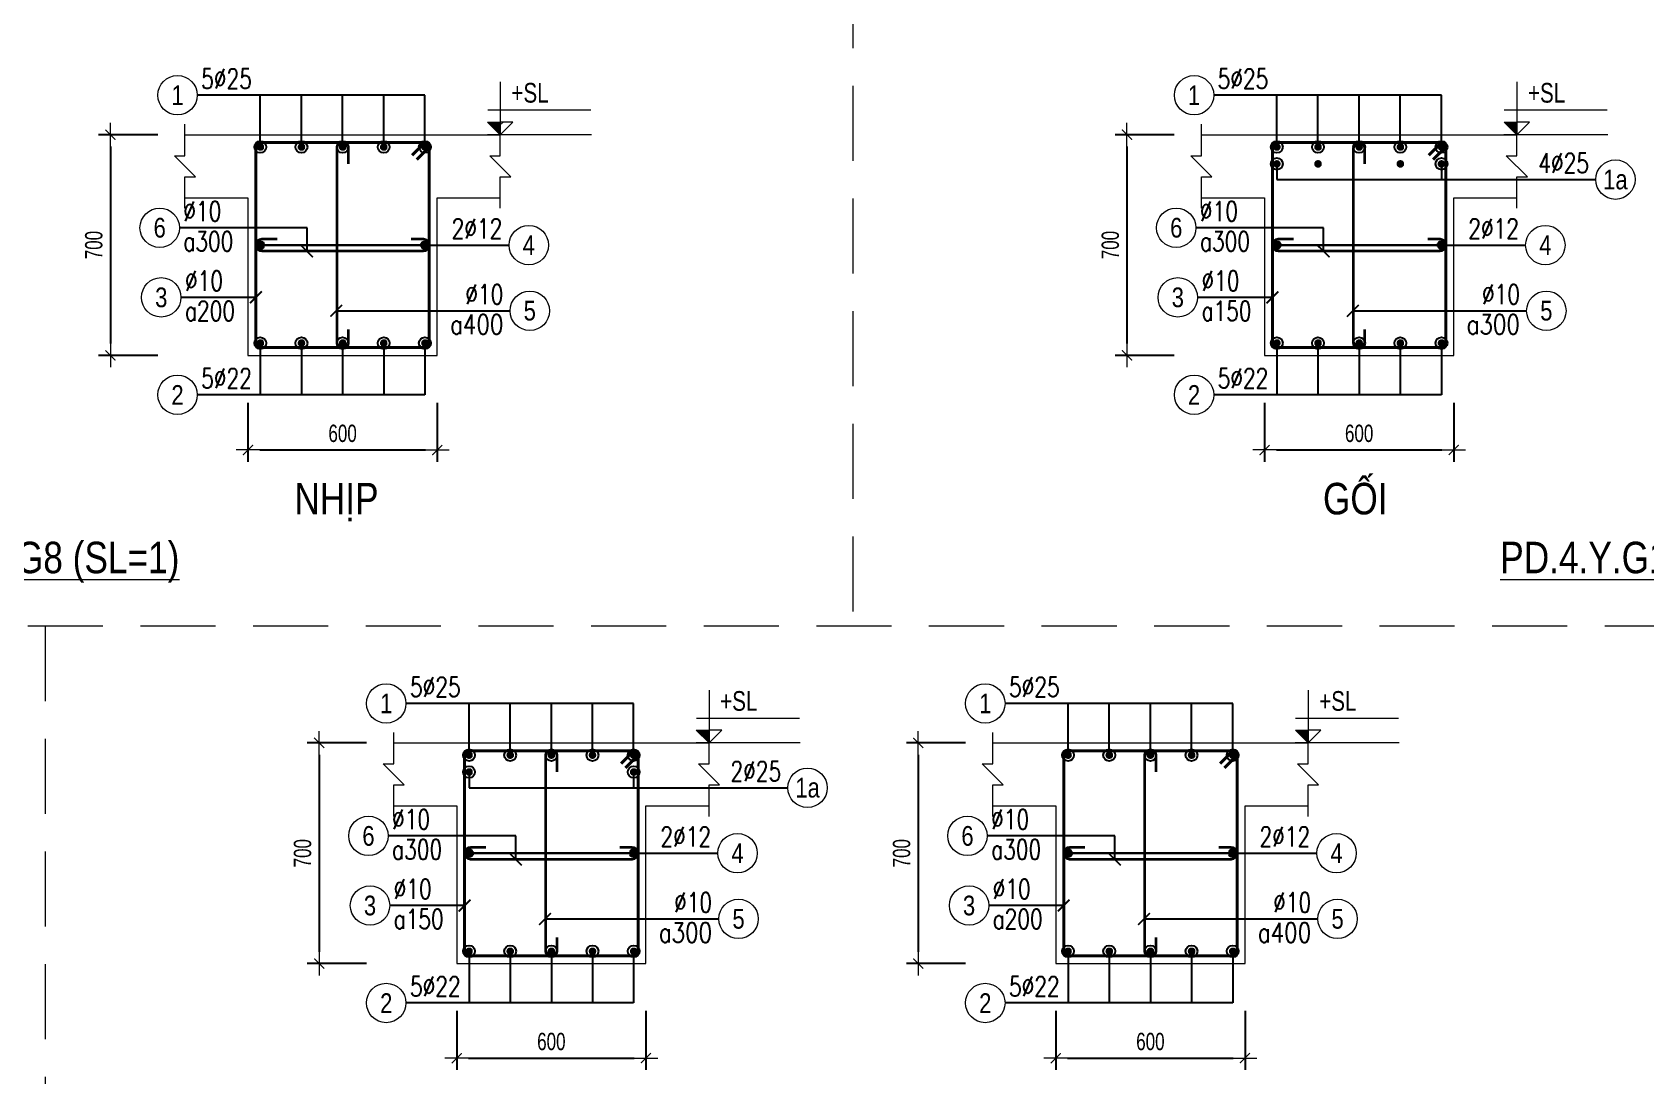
# Model space of a CAD drawing. Header units: millimetres. Extents: x 0 to 264070, y -218202 to 27271.
# Drawn here: x 235320 to 240436, y -215628 to -212318 of the extents above; entities that cross this region are included whole.
import ezdxf
from ezdxf.enums import TextEntityAlignment as Align

# ---------------------------------------------------------------- set-up
doc = ezdxf.new("R2010")
doc.units = ezdxf.units.MM
doc.header["$PDMODE"] = 3
doc.linetypes.add('HIDDEN2', pattern=[4.762499999999999, 3.175, -1.5875])
doc.layers.get('0').update_dxf_attribs({"lineweight": 20})
doc.layers.get('Defpoints').update_dxf_attribs({"color": 151, "lineweight": 9})
for name, color, linetype, lineweight in [('NDC_S_ANNO', 7, 'Continuous', 20), ('NDC_S_CONTINUOUS', 3, 'Continuous', 20), ('NDC_S_DIM', 1, 'Continuous', 15), ('NDC_S_HIDDEN', 8, 'HIDDEN2', 13), ('NDC_S_REBAR', 4, 'Continuous', 35), ('NDC_S_STIRRUP', 4, 'Continuous', 40), ('NDC_S_TEXT SYMBOL', 7, 'Continuous', 20), ('NDC_S_THIN LINE', 8, 'Continuous', 9), ('NDC_S_VN TEXT', 7, 'Continuous', 20)]:
    doc.layers.add(name, color=color, linetype=linetype, lineweight=lineweight)
doc.styles.add('ARIAL', font='arial.ttf', dxfattribs={"width": 0.8})
doc.styles.add('NDC_ANNO', font='', dxfattribs={"width": 0.8})
doc.styles.add('NDC_DIM', font='', dxfattribs={"width": 0.75})
doc.styles.add('NDC_EN TXT', font='romans.shx', dxfattribs={"width": 0.8})
doc.styles.get('NDC_ANNO').set_extended_font_data('Dotum')
doc.styles.get('NDC_DIM').set_extended_font_data('Dotum')
doc.dimstyles.new('NDC_dim_25', dxfattribs={"dimscale": 25, "dimtxt": 2.2, "dimasz": 1.5, "dimexe": 1.5, "dimexo": 2.5, "dimgap": 1, "dimtad": 1, "dimdec": 0, "dimzin": 0, "dimdsep": 46, "dimtxsty": 'NDC_DIM', "dimblk": 'DIMMARK', "dimcen": 0.09, "dimdle": 1.2, "dimclrd": 1, "dimclre": 1, "dimclrt": 3, "dimadec": 0, "dimazin": 0, "dimtfac": 1, "dimtdec": 0, "dimtix": 1, "dimtofl": 0, "dimtmove": 0, "dimatfit": 3, "dimfxl": 6, "dimfxlon": 1, "dimtolj": 1, "dimtzin": 0, "dimarcsym": 0})

# ---------------------------------------------------------------- blocks, each defined once
blk = doc.blocks.new('kata_block_TD')
at = {"color": 6, "linetype": 'ByBlock', "lineweight": -2, "style": 'ARIAL', "width": 0.8}
blk.add_attdef('SECTDET2', text='', height=5, dxfattribs=at).set_placement((0, 7.970649532882817), align=Align.CENTER)
at = {"color": 0, "linetype": 'ByBlock', "lineweight": -2, "style": 'ARIAL', "width": 0.8}
blk.add_attdef('SECTDET1', text='', height=5, dxfattribs=at).set_placement((0, 1.470649532882817), align=Align.CENTER)
at = {"color": 3, "lineweight": 25, "style": 'ARIAL', "width": 0.8}
blk.add_attdef('SSCALE', text='', height=2.5, dxfattribs=at).set_placement((0, -3.998868953555331), align=Align.CENTER)
blk = doc.blocks.new('kata_block_CT')
at = {"layer": 'NDC_S_ANNO'}
blk.add_hatch(color=3, dxfattribs=at).paths.add_polyline_path([(0, 1.596954857557648), (-1.612010908633238, 1.596954857557648), (0, 0)])
at = {"layer": 'NDC_S_ANNO', "ltscale": 50}
h = blk.add_hatch(dxfattribs=at)
h.set_pattern_fill('ANSI31', color=256, scale=1.406250541793835, style=0)
h.set_pattern_definition([(45.00000000000001, (0, 5.456968210637569e-12), (-3.157122508925224, 3.157122508925225), [])])
h.paths.add_polyline_path([(0, 1.596954857557648), (0, 0), (1.612010908924276, 1.596954857557648)])
for p, q in [((-1.592704896858777, 3.140833880479477), (11.46947077315417, 3.140833880479477)), ((11.56125648126181, 5.456968210637569e-12), (-1.63869572513795, 5.456968210637569e-12))]:
    blk.add_line(p, q, dxfattribs=at)
for points in [[(0, 6.69495074864426), (0, 0)], [(0, 0), (-1.612010908924276, 1.596954857557648), (0, 1.596954857557648)], [(0, 0), (1.612010908924276, 1.596954857557648), (0, 1.596954857557648)]]:
    blk.add_lwpolyline(points, dxfattribs=at)
at = {"layer": 'NDC_S_ANNO', "color": 8, "ltscale": 50}
blk.add_lwpolyline([(0, 0), (-1.612010908633238, 1.596954857557648), (0, 1.596954857557648)], dxfattribs=at)
at = {"layer": 'NDC_S_TEXT SYMBOL', "color": 3, "style": 'NDC_ANNO', "width": 0.8}
blk.add_attdef('CT', (1.409564409346785, 4.068271311703938), '', height=2.5, dxfattribs=at)
blk = doc.blocks.new('DIMMARK')
at = {"layer": 'NDC_S_DIM', "color": 1}
blk.add_line((-1.5, 0), (1, 0), dxfattribs=at)
at = {"layer": 'NDC_S_DIM', "color": 2, "const_width": 0.1}
blk.add_lwpolyline([(-0.4242640687119285, -0.4242640687119285), (0.4242640687119285, 0.4242640687119285)], dxfattribs=at)
blk = doc.blocks.new('*D814')
at = {"layer": 'Defpoints', "color": 0, "transparency": 16777216}
for p in [(236003.9822049919, -213343.2174690384), (236603.9822049919, -213343.2174690384), (236603.9822049919, -213643.2174690384)]:
    blk.add_point(p, dxfattribs=at)
at = {"layer": 'NDC_S_DIM', "color": 1, "lineweight": -2, "transparency": 16777216}
for p, q in [((236003.9822049919, -213493.2174690384), (236003.9822049919, -213680.7174690384)), ((236603.9822049919, -213493.2174690384), (236603.9822049919, -213680.7174690384)), ((236041.4822049919, -213643.2174690384), (236566.4822049919, -213643.2174690384))]:
    blk.add_line(p, q, dxfattribs=at)
at = {"layer": 'NDC_S_DIM', "color": 1, "lineweight": -2, "transparency": 16777216, "xscale": 37.5, "yscale": 37.5, "zscale": 37.5, "rotation": 180}
blk.add_blockref('DIMMARK', (236003.9822049919, -213643.2174690384), dxfattribs=at)
at = {"layer": 'NDC_S_DIM', "color": 1, "lineweight": -2, "transparency": 16777216, "xscale": 37.5, "yscale": 37.5, "zscale": 37.5}
blk.add_blockref('DIMMARK', (236603.9822049919, -213643.2174690384), dxfattribs=at)
at = {"layer": 'NDC_S_DIM', "color": 3, "transparency": 16777216, "insert": (236303.9822049919, -213590.7174690384), "char_height": 55.00000000000001, "attachment_point": 5, "style": 'NDC_DIM'}
blk.add_mtext('\\A1;600', dxfattribs=at)
blk = doc.blocks.new('*D815')
at = {"layer": 'Defpoints', "color": 0, "transparency": 16777216}
for p in [(236073.6553295362, -212643.2174690384), (235567.6553295362, -213343.2174690384), (236073.6553295362, -213343.2174690384)]:
    blk.add_point(p, dxfattribs=at)
at = {"layer": 'NDC_S_DIM', "color": 1, "lineweight": -2, "transparency": 16777216}
for p, q in [((235717.6553295362, -212643.2174690384), (235530.1553295362, -212643.2174690384)), ((235567.6553295362, -212680.7174690384), (235567.6553295362, -213305.7174690384)), ((235717.6553295362, -213343.2174690384), (235530.1553295362, -213343.2174690384))]:
    blk.add_line(p, q, dxfattribs=at)
at = {"layer": 'NDC_S_DIM', "color": 1, "lineweight": -2, "transparency": 16777216, "xscale": 37.5, "yscale": 37.5, "zscale": 37.5}
for p, rotation in [((235567.6553295362, -212643.2174690384), 90), ((235567.6553295362, -213343.2174690384), 270)]:
    blk.add_blockref('DIMMARK', p, dxfattribs=dict(at, rotation=rotation))
at = {"layer": 'NDC_S_DIM', "color": 3, "transparency": 16777216, "insert": (235515.1553295362, -212993.2174690383), "char_height": 55.00000000000001, "attachment_point": 5, "rotation": 90, "style": 'NDC_DIM'}
blk.add_mtext('\\A1;700', dxfattribs=at)
blk = doc.blocks.new('kata_block_THEP')
at = {"layer": 'NDC_S_REBAR', "color": 0}
for p, q in [((-0.5, 0), (0.5, 0)), ((-0.3535533905960619, 0.353553390592424), (0.3535533905960619, -0.353553390592424)), ((0.3535533905960619, 0.353553390592424), (-0.3535533905960619, -0.353553390592424)), ((0, 0.5), (0, -0.5))]:
    blk.add_line(p, q, dxfattribs=at)
at = {"layer": 'NDC_S_REBAR', "color": 0, "const_width": 0.08333333333333334}
blk.add_lwpolyline([(-0.5, -1.818989403545856e-12, 1), (0.5000000000145519, -1.818989403545856e-12, 1), (-0.5, -1.818989403545856e-12, 1)], format="xyb", dxfattribs=at)
blk = doc.blocks.new('*U241')
blk.add_circle((-2.5, 0), 2.5)
at = {"layer": 'NDC_S_VN TEXT', "color": 3, "style": 'NDC_EN TXT', "width": 0.75}
for tag, p in [('DK1', (0.5, 0.8455043070534884)), ('KC1', (0.5, -2.972544307831413))]:
    blk.add_attdef(tag, p, '', height=2.5, dxfattribs=at)
at = {"layer": 'NDC_S_VN TEXT', "color": 7, "style": 'ARIAL', "width": 0.8}
blk.add_attdef('SH2', text='', height=2.5, dxfattribs=at).set_placement((-2.5, 0), align=Align.MIDDLE)
blk = doc.blocks.new('*U239')
blk.add_circle((2.5, 0), 2.5)
at = {"layer": 'NDC_S_VN TEXT', "color": 3, "style": 'NDC_EN TXT', "width": 0.75}
blk.add_attdef('DK2', text='', height=2.5, dxfattribs=at).set_placement((-0.85, 0.8455043070534884), align=Align.RIGHT)
at = {"layer": 'NDC_S_VN TEXT', "color": 7, "style": 'ARIAL', "width": 0.8}
blk.add_attdef('SH3', text='', height=2.5, dxfattribs=at).set_placement((2.5, 0), align=Align.MIDDLE)
blk = doc.blocks.new('*U321')
blk.add_circle((2.5, 0), 2.5)
at = {"layer": 'NDC_S_VN TEXT', "color": 3, "style": 'NDC_EN TXT'}
for tag, width, p in [('DK2', 0.75, (-0.85, 0.8455043070534884)), ('KC2', 0.8, (-0.85, -2.972544307831413))]:
    blk.add_attdef(tag, text='', height=2.5, dxfattribs=dict(at, width=width)).set_placement(p, align=Align.RIGHT)
at = {"layer": 'NDC_S_VN TEXT', "color": 7, "style": 'ARIAL', "width": 0.8}
blk.add_attdef('SH3', text='', height=2.5, dxfattribs=at).set_placement((2.5, 0), align=Align.MIDDLE)
blk = doc.blocks.new('*U240')
blk.add_circle((-2.5, 0), 2.5)
at = {"layer": 'NDC_S_VN TEXT', "color": 3, "style": 'NDC_EN TXT', "width": 0.75}
blk.add_attdef('DK1', (0.5, 0.8455043070534884), '', height=2.5, dxfattribs=at)
at = {"layer": 'NDC_S_VN TEXT', "color": 7, "style": 'ARIAL', "width": 0.8}
blk.add_attdef('SH2', text='', height=2.5, dxfattribs=at).set_placement((-2.5, 0), align=Align.MIDDLE)
blk = doc.blocks.new('*D818')
at = {"layer": 'Defpoints', "color": 0, "transparency": 16777216}
for p in [(239297.1264095652, -212643.2174690384), (238791.1264095652, -213343.2174690384), (239297.1264095652, -213343.2174690384)]:
    blk.add_point(p, dxfattribs=at)
at = {"layer": 'NDC_S_DIM', "color": 1, "lineweight": -2, "transparency": 16777216}
for p, q in [((238941.1264095652, -212643.2174690384), (238753.6264095652, -212643.2174690384)), ((238791.1264095652, -212680.7174690384), (238791.1264095652, -213305.7174690384)), ((238941.1264095652, -213343.2174690384), (238753.6264095652, -213343.2174690384))]:
    blk.add_line(p, q, dxfattribs=at)
at = {"layer": 'NDC_S_DIM', "color": 1, "lineweight": -2, "transparency": 16777216, "xscale": 37.5, "yscale": 37.5, "zscale": 37.5}
for p, rotation in [((238791.1264095652, -212643.2174690384), 90), ((238791.1264095652, -213343.2174690384), 270)]:
    blk.add_blockref('DIMMARK', p, dxfattribs=dict(at, rotation=rotation))
at = {"layer": 'NDC_S_DIM', "color": 3, "transparency": 16777216, "insert": (238738.6264095652, -212993.2174690384), "char_height": 55.00000000000001, "attachment_point": 5, "rotation": 90, "style": 'NDC_DIM'}
blk.add_mtext('\\A1;700', dxfattribs=at)
blk = doc.blocks.new('*D819')
at = {"layer": 'Defpoints', "color": 0, "transparency": 16777216}
for p in [(239227.4532850209, -213343.2174690384), (239827.4532850209, -213343.2174690384), (239827.4532850209, -213643.2174690384)]:
    blk.add_point(p, dxfattribs=at)
at = {"layer": 'NDC_S_DIM', "color": 1, "lineweight": -2, "transparency": 16777216}
for p, q in [((239227.4532850209, -213493.2174690384), (239227.4532850209, -213680.7174690384)), ((239827.4532850209, -213493.2174690384), (239827.4532850209, -213680.7174690384)), ((239264.9532850209, -213643.2174690384), (239789.9532850209, -213643.2174690384))]:
    blk.add_line(p, q, dxfattribs=at)
at = {"layer": 'NDC_S_DIM', "color": 1, "lineweight": -2, "transparency": 16777216, "xscale": 37.5, "yscale": 37.5, "zscale": 37.5, "rotation": 180}
blk.add_blockref('DIMMARK', (239227.4532850209, -213643.2174690384), dxfattribs=at)
at = {"layer": 'NDC_S_DIM', "color": 1, "lineweight": -2, "transparency": 16777216, "xscale": 37.5, "yscale": 37.5, "zscale": 37.5}
blk.add_blockref('DIMMARK', (239827.4532850209, -213643.2174690384), dxfattribs=at)
at = {"layer": 'NDC_S_DIM', "color": 3, "transparency": 16777216, "insert": (239527.4532850209, -213590.7174690384), "char_height": 55.00000000000001, "attachment_point": 5, "style": 'NDC_DIM'}
blk.add_mtext('\\A1;600', dxfattribs=at)
blk = doc.blocks.new('*D828')
at = {"layer": 'Defpoints', "color": 0, "transparency": 16777216}
for p in [(238635.1662669047, -214572.0773442239), (238129.1662669047, -215272.0773442239), (238635.1662669047, -215272.0773442239)]:
    blk.add_point(p, dxfattribs=at)
at = {"layer": 'NDC_S_DIM', "color": 1, "lineweight": -2, "transparency": 16777216}
for p, q in [((238279.1662669047, -214572.0773442239), (238091.6662669047, -214572.0773442239)), ((238129.1662669047, -214609.5773442239), (238129.1662669047, -215234.5773442239)), ((238279.1662669047, -215272.0773442239), (238091.6662669047, -215272.0773442239))]:
    blk.add_line(p, q, dxfattribs=at)
at = {"layer": 'NDC_S_DIM', "color": 1, "lineweight": -2, "transparency": 16777216, "xscale": 37.5, "yscale": 37.5, "zscale": 37.5}
for p, rotation in [((238129.1662669047, -214572.0773442239), 90), ((238129.1662669047, -215272.0773442239), 270)]:
    blk.add_blockref('DIMMARK', p, dxfattribs=dict(at, rotation=rotation))
at = {"layer": 'NDC_S_DIM', "color": 3, "transparency": 16777216, "insert": (238076.6662669048, -214922.0773442238), "char_height": 55.00000000000001, "attachment_point": 5, "rotation": 90, "style": 'NDC_DIM'}
blk.add_mtext('\\A1;700', dxfattribs=at)
blk = doc.blocks.new('*D829')
at = {"layer": 'Defpoints', "color": 0, "transparency": 16777216}
for p in [(238565.4931423604, -215272.0773442239), (239165.4931423604, -215272.0773442239), (239165.4931423604, -215572.0773442239)]:
    blk.add_point(p, dxfattribs=at)
at = {"layer": 'NDC_S_DIM', "color": 1, "lineweight": -2, "transparency": 16777216}
for p, q in [((238565.4931423604, -215422.0773442239), (238565.4931423604, -215609.5773442239)), ((239165.4931423604, -215422.0773442239), (239165.4931423604, -215609.5773442239)), ((238602.9931423604, -215572.0773442239), (239127.9931423604, -215572.0773442239))]:
    blk.add_line(p, q, dxfattribs=at)
at = {"layer": 'NDC_S_DIM', "color": 1, "lineweight": -2, "transparency": 16777216, "xscale": 37.5, "yscale": 37.5, "zscale": 37.5, "rotation": 180}
blk.add_blockref('DIMMARK', (238565.4931423604, -215572.0773442239), dxfattribs=at)
at = {"layer": 'NDC_S_DIM', "color": 1, "lineweight": -2, "transparency": 16777216, "xscale": 37.5, "yscale": 37.5, "zscale": 37.5}
blk.add_blockref('DIMMARK', (239165.4931423604, -215572.0773442239), dxfattribs=at)
at = {"layer": 'NDC_S_DIM', "color": 3, "transparency": 16777216, "insert": (238865.4931423604, -215519.5773442239), "char_height": 55.00000000000001, "attachment_point": 5, "style": 'NDC_DIM'}
blk.add_mtext('\\A1;600', dxfattribs=at)
blk = doc.blocks.new('*D830')
at = {"layer": 'Defpoints', "color": 0, "transparency": 16777216}
for p in [(236735.6154721966, -214572.0773442239), (236229.6154721966, -215272.0773442239), (236735.6154721966, -215272.0773442239)]:
    blk.add_point(p, dxfattribs=at)
at = {"layer": 'NDC_S_DIM', "color": 1, "lineweight": -2, "transparency": 16777216}
for p, q in [((236379.6154721966, -214572.0773442239), (236192.1154721966, -214572.0773442239)), ((236229.6154721966, -214609.5773442239), (236229.6154721966, -215234.5773442239)), ((236379.6154721966, -215272.0773442239), (236192.1154721966, -215272.0773442239))]:
    blk.add_line(p, q, dxfattribs=at)
at = {"layer": 'NDC_S_DIM', "color": 1, "lineweight": -2, "transparency": 16777216, "xscale": 37.5, "yscale": 37.5, "zscale": 37.5}
for p, rotation in [((236229.6154721966, -214572.0773442239), 90), ((236229.6154721966, -215272.0773442239), 270)]:
    blk.add_blockref('DIMMARK', p, dxfattribs=dict(at, rotation=rotation))
at = {"layer": 'NDC_S_DIM', "color": 3, "transparency": 16777216, "insert": (236177.1154721967, -214922.0773442238), "char_height": 55.00000000000001, "attachment_point": 5, "rotation": 90, "style": 'NDC_DIM'}
blk.add_mtext('\\A1;700', dxfattribs=at)
blk = doc.blocks.new('*D831')
at = {"layer": 'Defpoints', "color": 0, "transparency": 16777216}
for p in [(236665.9423476523, -215272.0773442239), (237265.9423476523, -215272.0773442239), (237265.9423476523, -215572.0773442239)]:
    blk.add_point(p, dxfattribs=at)
at = {"layer": 'NDC_S_DIM', "color": 1, "lineweight": -2, "transparency": 16777216}
for p, q in [((236665.9423476523, -215422.0773442239), (236665.9423476523, -215609.5773442239)), ((237265.9423476523, -215422.0773442239), (237265.9423476523, -215609.5773442239)), ((236703.4423476523, -215572.0773442239), (237228.4423476523, -215572.0773442239))]:
    blk.add_line(p, q, dxfattribs=at)
at = {"layer": 'NDC_S_DIM', "color": 1, "lineweight": -2, "transparency": 16777216, "xscale": 37.5, "yscale": 37.5, "zscale": 37.5, "rotation": 180}
blk.add_blockref('DIMMARK', (236665.9423476523, -215572.0773442239), dxfattribs=at)
at = {"layer": 'NDC_S_DIM', "color": 1, "lineweight": -2, "transparency": 16777216, "xscale": 37.5, "yscale": 37.5, "zscale": 37.5}
blk.add_blockref('DIMMARK', (237265.9423476523, -215572.0773442239), dxfattribs=at)
at = {"layer": 'NDC_S_DIM', "color": 3, "transparency": 16777216, "insert": (236965.9423476523, -215519.5773442239), "char_height": 55.00000000000001, "attachment_point": 5, "style": 'NDC_DIM'}
blk.add_mtext('\\A1;600', dxfattribs=at)

msp = doc.modelspace()

# ---------------------------------------------------------------- linework, layer by layer
at = {"layer": 'NDC_S_CONTINUOUS'}
for points in [[(235803.9822049919, -212643.2174690384), (236003.9822049919, -212643.2174690384), (236003.9822049919, -212643.2174690384), (236603.9822049919, -212643.2174690384), (236603.9822049919, -212643.2174690384), (236803.9822049919, -212643.2174690384)], [(239027.4532850209, -212643.2174690384), (239227.4532850209, -212643.2174690384), (239227.4532850209, -212643.2174690384), (239827.4532850209, -212643.2174690384), (239827.4532850209, -212643.2174690384), (240027.4532850209, -212643.2174690384)], [(235803.9822049919, -212843.2174690384), (236003.9822049919, -212843.2174690384), (236003.9822049919, -213343.2174690384), (236603.9822049919, -213343.2174690384), (236603.9822049919, -212843.2174690384), (236803.9822049919, -212843.2174690384)], [(239027.4532850209, -212843.2174690384), (239227.4532850209, -212843.2174690384), (239227.4532850209, -213343.2174690384), (239827.4532850209, -213343.2174690384), (239827.4532850209, -212843.2174690384), (240027.4532850209, -212843.2174690384)], [(236465.9423476523, -214572.0773442239), (236665.9423476523, -214572.0773442239), (236665.9423476523, -214572.0773442239), (237265.9423476523, -214572.0773442239), (237265.9423476523, -214572.0773442239), (237465.9423476523, -214572.0773442239)], [(238365.4931423604, -214572.0773442239), (238565.4931423604, -214572.0773442239), (238565.4931423604, -214572.0773442239), (239165.4931423604, -214572.0773442239), (239165.4931423604, -214572.0773442239), (239365.4931423604, -214572.0773442239)], [(236465.9423476523, -214772.0773442239), (236665.9423476523, -214772.0773442239), (236665.9423476523, -215272.0773442239), (237265.9423476523, -215272.0773442239), (237265.9423476523, -214772.0773442239), (237465.9423476523, -214772.0773442239)], [(238365.4931423604, -214772.0773442239), (238565.4931423604, -214772.0773442239), (238565.4931423604, -215272.0773442239), (239165.4931423604, -215272.0773442239), (239165.4931423604, -214772.0773442239), (239365.4931423604, -214772.0773442239)]]:
    msp.add_lwpolyline(points, dxfattribs=at)
at = {"layer": 'NDC_S_DIM'}
for centre in [(239266.4532850209, -212735.7174690384), (239788.4532850209, -212735.7174690384), (236704.9423476523, -214664.5773442239), (237226.9423476523, -214664.5773442239)]:
    msp.add_circle(centre, 18.82654195789014, dxfattribs=at)
at = {"layer": 'NDC_S_HIDDEN', "ltscale": 75}
for p, q in [((237921.9401738237, -208202.0456222794), (237921.9401738237, -214202.0456222725)), ((243044.9620485608, -214202.0456222725), (225114.385486981, -214202.0456222724)), ((235360.4292364552, -214202.0456222725), (235360.4292364552, -218202.045622268))]:
    msp.add_line(p, q, dxfattribs=at)
at = {"layer": 'NDC_S_REBAR'}
for points in [[(236322.352247086, -212735.5621589717), (236322.352247086, -212686.6489891619, 0.9999999999999999), (236285.4882470859, -212686.6489891619), (236285.4882470859, -213299.7854690383, 0.9999999999999999), (236322.352247086, -213299.7854690383), (236322.352247086, -213260.5285780295, -0.414213562)], [(239545.823327115, -212735.5621589717), (239545.823327115, -212686.6489891619, 0.9999999999999999), (239508.9593271149, -212686.6489891619), (239508.9593271149, -213299.7854690384, 0.9999999999999999), (239545.823327115, -213299.7854690384), (239545.823327115, -213260.5285780295, -0.414213562)], [(236096.3273748017, -212974.7854690384), (236047.4142049919, -212974.7854690384, 0.9999999999999999), (236047.4142049919, -213011.6494690384), (236560.5502049918, -213011.6494690384, 0.9999999999999999), (236560.5502049918, -212974.7854690384), (236521.293313983, -212974.7854690384, -0.414213562)], [(239319.7984548307, -212974.7854690384), (239270.8852850209, -212974.7854690384, 0.9999999999999999), (239270.8852850209, -213011.6494690385), (239784.0212850208, -213011.6494690385, 0.9999999999999999), (239784.0212850208, -212974.7854690384), (239744.764394012, -212974.7854690384, -0.414213562)], [(236984.3123897464, -214664.4220341572), (236984.3123897464, -214615.5088643473, 0.9999999999999999), (236947.4483897464, -214615.5088643473), (236947.4483897464, -215228.6453442238, 0.9999999999999999), (236984.3123897464, -215228.6453442238), (236984.3123897464, -215189.388453215, -0.414213562)], [(238883.8631844545, -214664.4220341572), (238883.8631844545, -214615.5088643473, 0.9999999999999999), (238846.9991844545, -214615.5088643473), (238846.9991844545, -215228.6453442238, 0.9999999999999999), (238883.8631844545, -215228.6453442238), (238883.8631844545, -215189.388453215, -0.414213562)], [(236758.2875174622, -214903.6453442239), (236709.3743476523, -214903.6453442239, 0.9999999999999999), (236709.3743476523, -214940.5093442239), (237222.5103476523, -214940.5093442239, 0.9999999999999999), (237222.5103476523, -214903.6453442239), (237183.2534566435, -214903.6453442239, -0.414213562)], [(238657.8383121703, -214903.6453442239), (238608.9251423604, -214903.6453442239, 0.9999999999999999), (238608.9251423604, -214940.5093442239), (239122.0611423604, -214940.5093442239, 0.9999999999999999), (239122.0611423604, -214903.6453442239), (239082.8042513515, -214903.6453442239, -0.414213562)]]:
    msp.add_lwpolyline(points, format="xyb", dxfattribs=at)
at = {"layer": 'NDC_S_STIRRUP'}
for points in [[(236524.9822049919, -212708.2174690384), (236564.9822049919, -212668.2174690384, -0.414213562), (236578.9822049919, -212682.2174690384), (236578.9822049919, -213304.2174690384, -0.414213562), (236564.9822049919, -213318.2174690384), (236042.9822049919, -213318.2174690384, -0.414213562), (236028.9822049919, -213304.2174690384), (236028.9822049919, -212682.2174690384, -0.414213562), (236042.9822049919, -212668.2174690384), (236564.9822049919, -212668.2174690384, -0.414213562), (236578.9822049919, -212682.2174690384), (236538.9822049919, -212722.2174690384)], [(239748.4532850209, -212708.2174690384), (239788.4532850209, -212668.2174690384, -0.414213562), (239802.4532850209, -212682.2174690384), (239802.4532850209, -213304.2174690384, -0.414213562), (239788.4532850209, -213318.2174690384), (239266.4532850209, -213318.2174690384, -0.414213562), (239252.4532850209, -213304.2174690384), (239252.4532850209, -212682.2174690384, -0.414213562), (239266.4532850209, -212668.2174690384), (239788.4532850209, -212668.2174690384, -0.414213562), (239802.4532850209, -212682.2174690384), (239762.4532850209, -212722.2174690384)], [(237186.9423476523, -214637.0773442239), (237226.9423476523, -214597.0773442239, -0.414213562), (237240.9423476523, -214611.0773442239), (237240.9423476523, -215233.0773442239, -0.414213562), (237226.9423476523, -215247.0773442239), (236704.9423476523, -215247.0773442239, -0.414213562), (236690.9423476523, -215233.0773442239), (236690.9423476523, -214611.0773442239, -0.414213562), (236704.9423476523, -214597.0773442239), (237226.9423476523, -214597.0773442239, -0.414213562), (237240.9423476523, -214611.0773442239), (237200.9423476523, -214651.0773442239)], [(239086.4931423604, -214637.0773442239), (239126.4931423604, -214597.0773442239, -0.414213562), (239140.4931423604, -214611.0773442239), (239140.4931423604, -215233.0773442239, -0.414213562), (239126.4931423604, -215247.0773442239), (238604.4931423604, -215247.0773442239, -0.414213562), (238590.4931423604, -215233.0773442239), (238590.4931423604, -214611.0773442239, -0.414213562), (238604.4931423604, -214597.0773442239), (239126.4931423604, -214597.0773442239, -0.414213562), (239140.4931423604, -214611.0773442239), (239100.4931423604, -214651.0773442239)]]:
    msp.add_lwpolyline(points, format="xyb", dxfattribs=at)
at = {"layer": 'NDC_S_THIN LINE'}
for points in [[(235803.9822049919, -212876.5508023717), (235803.9822049919, -212776.5508023717), (235837.3155383252, -212776.5508023717), (235770.6488716585, -212709.884135705), (235803.9822049919, -212709.884135705), (235803.9822049919, -212609.884135705)], [(236803.9822049919, -212876.5508023717), (236803.9822049919, -212776.5508023717), (236837.3155383252, -212776.5508023717), (236770.6488716585, -212709.884135705), (236803.9822049919, -212709.884135705), (236803.9822049919, -212609.884135705)], [(239027.4532850209, -212876.5508023718), (239027.4532850209, -212776.5508023718), (239060.7866183542, -212776.5508023718), (238994.1199516875, -212709.8841357051), (239027.4532850209, -212709.8841357051), (239027.4532850209, -212609.8841357051)], [(240027.4532850209, -212876.5508023718), (240027.4532850209, -212776.5508023718), (240060.7866183542, -212776.5508023718), (239994.1199516875, -212709.8841357051), (240027.4532850209, -212709.8841357051), (240027.4532850209, -212609.8841357051)], [(236465.9423476523, -214805.4106775572), (236465.9423476523, -214705.4106775572), (236499.2756809857, -214705.4106775572), (236432.609014319, -214638.7440108905), (236465.9423476523, -214638.7440108905), (236465.9423476523, -214538.7440108905)], [(237465.9423476523, -214805.4106775572), (237465.9423476523, -214705.4106775572), (237499.2756809857, -214705.4106775572), (237432.609014319, -214638.7440108905), (237465.9423476523, -214638.7440108905), (237465.9423476523, -214538.7440108905)], [(238365.4931423604, -214805.4106775572), (238365.4931423604, -214705.4106775572), (238398.8264756937, -214705.4106775572), (238332.1598090271, -214638.7440108905), (238365.4931423604, -214638.7440108905), (238365.4931423604, -214538.7440108905)], [(239365.4931423604, -214805.4106775572), (239365.4931423604, -214705.4106775572), (239398.8264756937, -214705.4106775572), (239332.1598090271, -214638.7440108905), (239365.4931423604, -214638.7440108905), (239365.4931423604, -214538.7440108905)]]:
    msp.add_lwpolyline(points, dxfattribs=at)

# ---------------------------------------------------------------- block references
at = {"layer": 'NDC_S_REBAR', "xscale": 22, "yscale": 22, "zscale": 22}
for p in [(236042.9822049919, -212682.2174690384), (236173.4822049919, -212682.2174690384), (236303.9822049919, -212682.2174690384), (236434.4822049919, -212682.2174690384), (236564.9822049919, -212682.2174690384), (239266.4532850209, -212682.2174690384), (239396.9532850209, -212682.2174690384), (239527.4532850209, -212682.2174690384), (239657.9532850209, -212682.2174690384), (239788.4532850209, -212682.2174690384), (239266.4532850209, -212735.7174690384), (239396.9532850209, -212735.7174690384), (239657.9532850209, -212735.7174690384), (239788.4532850209, -212735.7174690384), (236042.9822049919, -212993.2174690384), (236564.9822049919, -212993.2174690384), (239266.4532850209, -212993.2174690384), (239788.4532850209, -212993.2174690384), (236042.9822049919, -213304.2174690384), (236173.4822049919, -213304.2174690384), (236303.9822049919, -213304.2174690384), (236434.4822049919, -213304.2174690384), (236564.9822049919, -213304.2174690384), (239266.4532850209, -213304.2174690384), (239396.9532850209, -213304.2174690384), (239527.4532850209, -213304.2174690384), (239657.9532850209, -213304.2174690384), (239788.4532850209, -213304.2174690384), (236704.9423476523, -214611.0773442239), (236835.4423476523, -214611.0773442239), (236965.9423476523, -214611.0773442239), (237096.4423476523, -214611.0773442239), (237226.9423476523, -214611.0773442239), (238604.4931423604, -214611.0773442239), (238734.9931423604, -214611.0773442239), (238865.4931423604, -214611.0773442239), (238995.9931423604, -214611.0773442239), (239126.4931423604, -214611.0773442239), (236704.9423476523, -214664.5773442239), (237226.9423476523, -214664.5773442239), (236704.9423476523, -214922.0773442239), (237226.9423476523, -214922.0773442239), (238604.4931423604, -214922.0773442239), (239126.4931423604, -214922.0773442239), (236704.9423476523, -215233.0773442239), (236835.4423476523, -215233.0773442239), (236965.9423476523, -215233.0773442239), (237096.4423476523, -215233.0773442239), (237226.9423476523, -215233.0773442239), (238604.4931423604, -215233.0773442239), (238734.9931423604, -215233.0773442239), (238865.4931423604, -215233.0773442239), (238995.9931423604, -215233.0773442239), (239126.4931423604, -215233.0773442239)]:
    msp.add_blockref('kata_block_THEP', p, dxfattribs=at)
at = {"layer": 'NDC_S_THIN LINE', "xscale": 25, "yscale": 25, "zscale": 25}
for name, p, values in [('*U240', (235842.9822049919, -212518.2174690384), {'SH2': '1', 'DK1': '5%%c25'}), ('*U240', (239066.4532850209, -212518.2174690384), {'SH2': '1', 'DK1': '5%%c25'}), ('*U239', (240277.4532850209, -212785.7174690384), {'SH3': '1a', 'DK2': '4%%c25'}), ('*U241', (235786.4822049919, -212938.2174690384), {'SH2': '6', 'DK1': '%%c10', 'KC1': 'a300'}), ('*U241', (239009.9532850209, -212938.2174690384), {'SH2': '6', 'DK1': '%%c10', 'KC1': 'a300'}), ('*U239', (236831.8724487894, -212993.2174690384), {'SH3': '4', 'DK2': '2%%c12'}), ('*U239', (240055.3435288184, -212993.2174690384), {'SH3': '4', 'DK2': '2%%c12'}), ('*U241', (235791.4822049919, -213159.0381396479), {'SH2': '3', 'DK1': '%%c10', 'KC1': 'a200'}), ('*U241', (239014.9532850209, -213159.038139648), {'SH2': '3', 'DK1': '%%c10', 'KC1': 'a150'}), ('*U321', (236835.0384038561, -213201.6845972177), {'SH3': '5', 'DK2': '%%c10', 'KC2': 'a400'}), ('*U321', (240058.5094838851, -213201.6845972177), {'SH3': '5', 'DK2': '%%c10', 'KC2': 'a300'}), ('*U240', (235842.9822049919, -213468.2174690384), {'SH2': '2', 'DK1': '5%%c22'}), ('*U240', (239066.4532850209, -213468.2174690384), {'SH2': '2', 'DK1': '5%%c22'}), ('*U240', (236504.9423476523, -214447.0773442239), {'SH2': '1', 'DK1': '5%%c25'}), ('*U240', (238404.4931423604, -214447.0773442239), {'SH2': '1', 'DK1': '5%%c25'}), ('*U239', (237715.9423476523, -214714.5773442239), {'SH3': '1a', 'DK2': '2%%c25'}), ('*U241', (236448.4423476523, -214867.0773442239), {'SH2': '6', 'DK1': '%%c10', 'KC1': 'a300'}), ('*U241', (238347.9931423604, -214867.0773442239), {'SH2': '6', 'DK1': '%%c10', 'KC1': 'a300'}), ('*U239', (237493.8325914499, -214922.0773442239), {'SH3': '4', 'DK2': '2%%c12'}), ('*U239', (239393.3833861579, -214922.0773442239), {'SH3': '4', 'DK2': '2%%c12'}), ('*U241', (236453.4423476523, -215087.8980148334), {'SH2': '3', 'DK1': '%%c10', 'KC1': 'a150'}), ('*U241', (238352.9931423604, -215087.8980148334), {'SH2': '3', 'DK1': '%%c10', 'KC1': 'a200'}), ('*U321', (237496.9985465166, -215130.5444724032), {'SH3': '5', 'DK2': '%%c10', 'KC2': 'a300'}), ('*U321', (239396.5493412246, -215130.5444724032), {'SH3': '5', 'DK2': '%%c10', 'KC2': 'a400'}), ('*U240', (236504.9423476523, -215397.0773442239), {'SH2': '2', 'DK1': '5%%c22'}), ('*U240', (238404.4931423604, -215397.0773442239), {'SH2': '2', 'DK1': '5%%c22'})]:
    msp.add_blockref(name, p, dxfattribs=at).add_auto_attribs(values)
at = {"layer": 'NDC_S_VN TEXT', "xscale": 25, "yscale": 25, "zscale": 25}
for p in [(236803.9822049919, -212643.2174690384), (240027.4532850209, -212643.2174690384), (237465.9423476523, -214572.0773442239), (239365.4931423604, -214572.0773442239)]:
    msp.add_blockref('kata_block_CT', p, dxfattribs=at).add_auto_attribs({'CT': '+SL'})
at = {"layer": 'NDC_S_VN TEXT'}
ref = msp.add_blockref('kata_block_TD', (236284.5274328366, -213876.8551245301), dxfattribs=dict(at, xscale=20, yscale=20, zscale=20))
ref.add_attrib('SECTDET1', 'NHỊP', dxfattribs={"layer": '0', "color": 0, "linetype": 'ByBlock', "lineweight": -2, "height": 100, "style": 'ARIAL', "width": 0.8}).set_placement((236284.5274328366, -213847.4421338725), align=Align.CENTER)
ref = msp.add_blockref('kata_block_TD', (239515.1884718538, -213876.8551245302), dxfattribs=dict(at, xscale=20, yscale=20, zscale=20))
ref.add_attrib('SECTDET1', 'GỐI', dxfattribs={"layer": '0', "color": 0, "linetype": 'ByBlock', "lineweight": -2, "height": 100, "style": 'ARIAL', "width": 0.8}).set_placement((239515.1884718538, -213847.4421338725), align=Align.CENTER)
ref = msp.add_blockref('kata_block_TD', (235334.7470211959, -214063.5546411212), dxfattribs=dict(at, xscale=20, yscale=20, zscale=20))
ref.add_attrib('SECTDET1', '%%uPD.4.Y.G8 (SL=1)', dxfattribs={"layer": '0', "color": 0, "linetype": 'ByBlock', "lineweight": -2, "height": 100, "style": 'ARIAL', "width": 0.8}).set_placement((235334.7470211959, -214034.1416504635), align=Align.CENTER)
ref = msp.add_blockref('kata_block_TD', (240457.768895933, -214063.5546411212), dxfattribs=dict(at, xscale=20, yscale=20, zscale=20))
ref.add_attrib('SECTDET1', '%%uPD.4.Y.G10 (SL=1)', dxfattribs={"layer": '0', "color": 0, "linetype": 'ByBlock', "lineweight": -2, "height": 100, "style": 'ARIAL', "width": 0.8}).set_placement((240457.768895933, -214034.1416504635), align=Align.CENTER)

# ---------------------------------------------------------------- dimensions: what is measured, and where the dimension line sits
at = {"layer": 'NDC_S_DIM'}
for base, p1, p2, picture, middle in [((235567.6553295362, -213343.2174690384), (236073.6553295362, -212643.2174690384), (236073.6553295362, -213343.2174690384), '*D815', (235515.1553295362, -212993.2174690383)), ((238791.1264095652, -213343.2174690384), (239297.1264095652, -212643.2174690384), (239297.1264095652, -213343.2174690384), '*D818', (238738.6264095652, -212993.2174690384)), ((236229.6154721966, -215272.0773442239), (236735.6154721966, -214572.0773442239), (236735.6154721966, -215272.0773442239), '*D830', (236177.1154721967, -214922.0773442238)), ((238129.1662669047, -215272.0773442239), (238635.1662669047, -214572.0773442239), (238635.1662669047, -215272.0773442239), '*D828', (238076.6662669048, -214922.0773442238))]:
    dim = msp.add_linear_dim(base=base, p1=p1, p2=p2, angle=270, dimstyle='NDC_dim_25', dxfattribs=at)
    dim.commit()
    dim.dimension.update_dxf_attribs({"geometry": picture, "text_midpoint": middle})
for base, p1, p2, picture, middle in [((236603.9822049919, -213643.2174690384), (236003.9822049919, -213343.2174690384), (236603.9822049919, -213343.2174690384), '*D814', (236303.9822049919, -213590.7174690384)), ((239827.4532850209, -213643.2174690384), (239227.4532850209, -213343.2174690384), (239827.4532850209, -213343.2174690384), '*D819', (239527.4532850209, -213590.7174690384)), ((237265.9423476523, -215572.0773442239), (236665.9423476523, -215272.0773442239), (237265.9423476523, -215272.0773442239), '*D831', (236965.9423476523, -215519.5773442239)), ((239165.4931423604, -215572.0773442239), (238565.4931423604, -215272.0773442239), (239165.4931423604, -215272.0773442239), '*D829', (238865.4931423604, -215519.5773442239))]:
    dim = msp.add_linear_dim(base=base, p1=p1, p2=p2, dimstyle='NDC_dim_25', dxfattribs=at)
    dim.commit()
    dim.dimension.update_dxf_attribs({"geometry": picture, "text_midpoint": middle})

# ---------------------------------------------------------------- leaders
at = {"layer": 'NDC_S_THIN LINE'}
for points, override in [([(236042.9822049919, -212682.2174690384), (236042.9822049919, -212518.2174690384), (235842.9822049919, -212518.2174690384)], {"dimldrblk": 'DotBlank'}), ([(236173.4822049919, -212682.2174690384), (236173.4822049919, -212518.2174690384), (235842.9822049919, -212518.2174690384)], {"dimldrblk": 'DotBlank'}), ([(236303.9822049919, -212682.2174690384), (236303.9822049919, -212518.2174690384), (235842.9822049919, -212518.2174690384)], {"dimldrblk": 'DotBlank'}), ([(236434.4822049919, -212682.2174690384), (236434.4822049919, -212518.2174690384), (235842.9822049919, -212518.2174690384)], {"dimldrblk": 'DotBlank'}), ([(236564.9822049919, -212682.2174690384), (236564.9822049919, -212518.2174690384), (235842.9822049919, -212518.2174690384)], {"dimldrblk": 'DotBlank'}), ([(239788.4532850209, -212682.2174690384), (239788.4532850209, -212518.2174690384), (239066.4532850209, -212518.2174690384)], {"dimldrblk": 'DotBlank'}), ([(239657.9532850209, -212682.2174690384), (239657.9532850209, -212518.2174690384), (239066.4532850209, -212518.2174690384)], {"dimldrblk": 'DotBlank'}), ([(239527.4532850209, -212682.2174690384), (239527.4532850209, -212518.2174690384), (239066.4532850209, -212518.2174690384)], {"dimldrblk": 'DotBlank'}), ([(239396.9532850209, -212682.2174690384), (239396.9532850209, -212518.2174690384), (239066.4532850209, -212518.2174690384)], {"dimldrblk": 'DotBlank'}), ([(239266.4532850209, -212682.2174690384), (239266.4532850209, -212518.2174690384), (239066.4532850209, -212518.2174690384)], {"dimldrblk": 'DotBlank'}), ([(239266.4532850209, -212735.7174690384), (239266.4532850209, -212785.7174690384), (240277.4532850209, -212785.7174690384)], {"dimldrblk": 'DotBlank'}), ([(239788.4532850209, -212735.7174690384), (239788.4532850209, -212785.7174690384), (240277.4532850209, -212785.7174690384)], {"dimldrblk": 'DotBlank'}), ([(236191.3155383252, -213013.2174690384), (236191.3155383252, -212938.2174690384), (235786.4822049919, -212938.2174690384)], {"dimldrblk": 'ArchTick'}), ([(239414.7866183542, -213013.2174690384), (239414.7866183542, -212938.2174690384), (239009.9532850209, -212938.2174690384)], {"dimldrblk": 'ArchTick'}), ([(236042.9822049919, -212993.2174690384), (236570.9822049919, -212993.2174690384)], {"dimasz": 1, "dimldrblk": 'DotBlank'}), ([(236564.9822049919, -212993.2174690384), (236042.9822049919, -212993.2174690384)], {"dimasz": 1, "dimldrblk": 'DotBlank'}), ([(236564.9822049919, -212993.2174690384), (236831.8724487894, -212993.2174690384)], {"dimldrblk": 'DotSmall'}), ([(239266.4532850209, -212993.2174690384), (239794.4532850209, -212993.2174690384)], {"dimasz": 1, "dimldrblk": 'DotBlank'}), ([(239788.4532850209, -212993.2174690384), (239266.4532850209, -212993.2174690384)], {"dimasz": 1, "dimldrblk": 'DotBlank'}), ([(239788.4532850209, -212993.2174690384), (240055.3435288184, -212993.2174690384)], {"dimldrblk": 'DotSmall'}), ([(236028.9822049919, -213159.0381396479), (235791.4822049919, -213159.0381396479)], {"dimldrblk": 'ArchTick'}), ([(239252.4532850209, -213159.038139648), (239014.9532850209, -213159.038139648)], {"dimldrblk": 'ArchTick'}), ([(236283.9822049919, -213201.6845972177), (236835.0384038561, -213201.6845972177)], {"dimldrblk": 'ArchTick'}), ([(239507.453285021, -213201.6845972177), (240058.5094838851, -213201.6845972177)], {"dimldrblk": 'ArchTick'}), ([(236042.9822049919, -213304.2174690384), (236042.9822049919, -213468.2174690384), (235842.9822049919, -213468.2174690384)], {"dimldrblk": 'DotBlank'}), ([(236173.4822049919, -213304.2174690384), (236173.4822049919, -213468.2174690384), (235842.9822049919, -213468.2174690384)], {"dimldrblk": 'DotBlank'}), ([(236303.9822049919, -213304.2174690384), (236303.9822049919, -213468.2174690384), (235842.9822049919, -213468.2174690384)], {"dimldrblk": 'DotBlank'}), ([(236434.4822049919, -213304.2174690384), (236434.4822049919, -213468.2174690384), (235842.9822049919, -213468.2174690384)], {"dimldrblk": 'DotBlank'}), ([(236564.9822049919, -213304.2174690384), (236564.9822049919, -213468.2174690384), (235842.9822049919, -213468.2174690384)], {"dimldrblk": 'DotBlank'}), ([(239788.4532850209, -213304.2174690384), (239788.4532850209, -213468.2174690384), (239066.4532850209, -213468.2174690384)], {"dimldrblk": 'DotBlank'}), ([(239657.9532850209, -213304.2174690384), (239657.9532850209, -213468.2174690384), (239066.4532850209, -213468.2174690384)], {"dimldrblk": 'DotBlank'}), ([(239527.4532850209, -213304.2174690384), (239527.4532850209, -213468.2174690384), (239066.4532850209, -213468.2174690384)], {"dimldrblk": 'DotBlank'}), ([(239396.9532850209, -213304.2174690384), (239396.9532850209, -213468.2174690384), (239066.4532850209, -213468.2174690384)], {"dimldrblk": 'DotBlank'}), ([(239266.4532850209, -213304.2174690384), (239266.4532850209, -213468.2174690384), (239066.4532850209, -213468.2174690384)], {"dimldrblk": 'DotBlank'}), ([(237226.9423476523, -214611.0773442239), (237226.9423476523, -214447.0773442239), (236504.9423476523, -214447.0773442239)], {"dimldrblk": 'DotBlank'}), ([(237096.4423476523, -214611.0773442239), (237096.4423476523, -214447.0773442239), (236504.9423476523, -214447.0773442239)], {"dimldrblk": 'DotBlank'}), ([(236965.9423476523, -214611.0773442239), (236965.9423476523, -214447.0773442239), (236504.9423476523, -214447.0773442239)], {"dimldrblk": 'DotBlank'}), ([(236835.4423476523, -214611.0773442239), (236835.4423476523, -214447.0773442239), (236504.9423476523, -214447.0773442239)], {"dimldrblk": 'DotBlank'}), ([(236704.9423476523, -214611.0773442239), (236704.9423476523, -214447.0773442239), (236504.9423476523, -214447.0773442239)], {"dimldrblk": 'DotBlank'}), ([(239126.4931423604, -214611.0773442239), (239126.4931423604, -214447.0773442239), (238404.4931423604, -214447.0773442239)], {"dimldrblk": 'DotBlank'}), ([(238995.9931423604, -214611.0773442239), (238995.9931423604, -214447.0773442239), (238404.4931423604, -214447.0773442239)], {"dimldrblk": 'DotBlank'}), ([(238865.4931423604, -214611.0773442239), (238865.4931423604, -214447.0773442239), (238404.4931423604, -214447.0773442239)], {"dimldrblk": 'DotBlank'}), ([(238734.9931423604, -214611.0773442239), (238734.9931423604, -214447.0773442239), (238404.4931423604, -214447.0773442239)], {"dimldrblk": 'DotBlank'}), ([(238604.4931423604, -214611.0773442239), (238604.4931423604, -214447.0773442239), (238404.4931423604, -214447.0773442239)], {"dimldrblk": 'DotBlank'}), ([(236704.9423476523, -214664.5773442239), (236704.9423476523, -214714.5773442239), (237715.9423476523, -214714.5773442239)], {"dimldrblk": 'DotBlank'}), ([(237226.9423476523, -214664.5773442239), (237226.9423476523, -214714.5773442239), (237715.9423476523, -214714.5773442239)], {"dimldrblk": 'DotBlank'}), ([(236853.2756809857, -214942.0773442239), (236853.2756809857, -214867.0773442239), (236448.4423476523, -214867.0773442239)], {"dimldrblk": 'ArchTick'}), ([(238752.8264756937, -214942.0773442239), (238752.8264756937, -214867.0773442239), (238347.9931423604, -214867.0773442239)], {"dimldrblk": 'ArchTick'}), ([(236704.9423476523, -214922.0773442239), (237232.9423476523, -214922.0773442239)], {"dimasz": 1, "dimldrblk": 'DotBlank'}), ([(237226.9423476523, -214922.0773442239), (236704.9423476523, -214922.0773442239)], {"dimasz": 1, "dimldrblk": 'DotBlank'}), ([(237226.9423476523, -214922.0773442239), (237493.8325914499, -214922.0773442239)], {"dimldrblk": 'DotSmall'}), ([(238604.4931423604, -214922.0773442239), (239132.4931423604, -214922.0773442239)], {"dimasz": 1, "dimldrblk": 'DotBlank'}), ([(239126.4931423604, -214922.0773442239), (238604.4931423604, -214922.0773442239)], {"dimasz": 1, "dimldrblk": 'DotBlank'}), ([(239126.4931423604, -214922.0773442239), (239393.3833861579, -214922.0773442239)], {"dimldrblk": 'DotSmall'}), ([(236690.9423476523, -215087.8980148334), (236453.4423476523, -215087.8980148334)], {"dimldrblk": 'ArchTick'}), ([(238590.4931423604, -215087.8980148334), (238352.9931423604, -215087.8980148334)], {"dimldrblk": 'ArchTick'}), ([(236945.9423476524, -215130.5444724032), (237496.9985465166, -215130.5444724032)], {"dimldrblk": 'ArchTick'}), ([(238845.4931423605, -215130.5444724032), (239396.5493412246, -215130.5444724032)], {"dimldrblk": 'ArchTick'}), ([(237226.9423476523, -215233.0773442239), (237226.9423476523, -215397.0773442239), (236504.9423476523, -215397.0773442239)], {"dimldrblk": 'DotBlank'}), ([(237096.4423476523, -215233.0773442239), (237096.4423476523, -215397.0773442239), (236504.9423476523, -215397.0773442239)], {"dimldrblk": 'DotBlank'}), ([(236965.9423476523, -215233.0773442239), (236965.9423476523, -215397.0773442239), (236504.9423476523, -215397.0773442239)], {"dimldrblk": 'DotBlank'}), ([(236835.4423476523, -215233.0773442239), (236835.4423476523, -215397.0773442239), (236504.9423476523, -215397.0773442239)], {"dimldrblk": 'DotBlank'}), ([(236704.9423476523, -215233.0773442239), (236704.9423476523, -215397.0773442239), (236504.9423476523, -215397.0773442239)], {"dimldrblk": 'DotBlank'}), ([(239126.4931423604, -215233.0773442239), (239126.4931423604, -215397.0773442239), (238404.4931423604, -215397.0773442239)], {"dimldrblk": 'DotBlank'}), ([(238995.9931423604, -215233.0773442239), (238995.9931423604, -215397.0773442239), (238404.4931423604, -215397.0773442239)], {"dimldrblk": 'DotBlank'}), ([(238865.4931423604, -215233.0773442239), (238865.4931423604, -215397.0773442239), (238404.4931423604, -215397.0773442239)], {"dimldrblk": 'DotBlank'}), ([(238734.9931423604, -215233.0773442239), (238734.9931423604, -215397.0773442239), (238404.4931423604, -215397.0773442239)], {"dimldrblk": 'DotBlank'}), ([(238604.4931423604, -215233.0773442239), (238604.4931423604, -215397.0773442239), (238404.4931423604, -215397.0773442239)], {"dimldrblk": 'DotBlank'})]:
    msp.add_leader(points, dimstyle='NDC_dim_25', override=override, dxfattribs=at)

doc.saveas('drawing.dxf')
